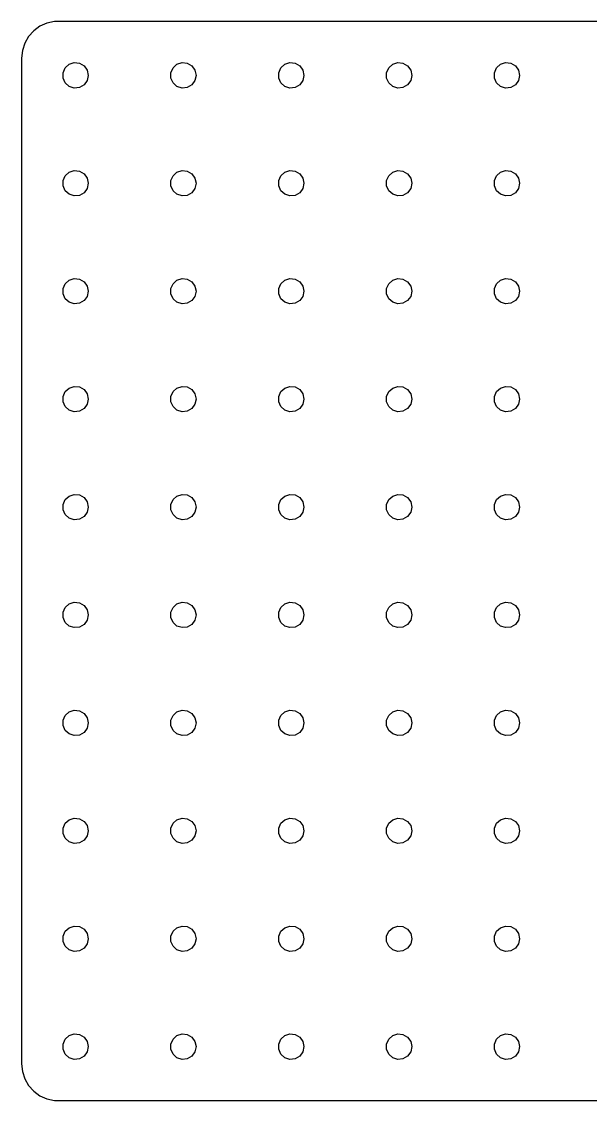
# Model space of a CAD drawing. Header units: metres. Extents: x 0 to 1714, y 0 to 1143.
# Drawn here: x 0 to 201, y 762.1 to 1142.9 of the extents above; entities that cross this region are included whole.
import ezdxf

# ---------------------------------------------------------------- set-up
doc = ezdxf.new("R2010")
doc.units = ezdxf.units.M

msp = doc.modelspace()

# ---------------------------------------------------------------- linework, layer by layer
for p, q in [((11.6411, 1142.93), (8.9828, 1142.36)), ((559.859, 1142.93), (11.6411, 1142.93)), ((4.3013, 1139.66), (2.4828, 1137.64)), ((6.5, 1141.26), (4.3013, 1139.66)), ((8.9828, 1142.36), (6.5, 1141.26)), ((1.1239, 1135.29), (0.2841, 1132.7)), ((2.4828, 1137.64), (1.1239, 1135.29)), ((0.2841, 1132.7), (0, 1130)), ((0, 1130), (0, 775)), ((15.4094, 1126.6), (16.8, 1127.85)), ((16.8, 1127.85), (18.5796, 1128.43)), ((18.5796, 1128.43), (20.4406, 1128.23)), ((20.4406, 1128.23), (22.0611, 1127.29)), ((53.5094, 1126.6), (54.9, 1127.85)), ((54.9, 1127.85), (56.6796, 1128.43)), ((56.6796, 1128.43), (58.5406, 1128.23)), ((58.5406, 1128.23), (60.1611, 1127.29)), ((91.6094, 1126.6), (93, 1127.85)), ((93, 1127.85), (94.7796, 1128.43)), ((94.7796, 1128.43), (96.6406, 1128.23)), ((96.6406, 1128.23), (98.2611, 1127.29)), ((129.709, 1126.6), (131.1, 1127.85)), ((131.1, 1127.85), (132.88, 1128.43)), ((132.88, 1128.43), (134.741, 1128.23)), ((134.741, 1128.23), (136.361, 1127.29)), ((167.809, 1126.6), (169.2, 1127.85)), ((169.2, 1127.85), (170.98, 1128.43)), ((170.98, 1128.43), (172.841, 1128.23)), ((172.841, 1128.23), (174.461, 1127.29)), ((14.6483, 1124.89), (15.4094, 1126.6)), ((14.6483, 1123.01), (14.6483, 1124.89)), ((22.0611, 1127.29), (23.1609, 1125.78)), ((23.1609, 1125.78), (23.55, 1123.95)), ((23.55, 1123.95), (23.1609, 1122.12)), ((52.7483, 1124.89), (53.5094, 1126.6)), ((52.7483, 1123.01), (52.7483, 1124.89)), ((60.1611, 1127.29), (61.2609, 1125.78)), ((61.2609, 1125.78), (61.65, 1123.95)), ((61.65, 1123.95), (61.2609, 1122.12)), ((90.8483, 1124.89), (91.6094, 1126.6)), ((90.8483, 1123.01), (90.8483, 1124.89)), ((98.2611, 1127.29), (99.3609, 1125.78)), ((99.3609, 1125.78), (99.75, 1123.95)), ((99.75, 1123.95), (99.3609, 1122.12)), ((128.948, 1124.89), (129.709, 1126.6)), ((128.948, 1123.01), (128.948, 1124.89)), ((136.361, 1127.29), (137.461, 1125.78)), ((137.461, 1125.78), (137.85, 1123.95)), ((137.85, 1123.95), (137.461, 1122.12)), ((167.048, 1124.89), (167.809, 1126.6)), ((167.048, 1123.01), (167.048, 1124.89)), ((174.461, 1127.29), (175.561, 1125.78)), ((175.561, 1125.78), (175.95, 1123.95)), ((175.95, 1123.95), (175.561, 1122.12)), ((15.4094, 1121.3), (14.6483, 1123.01)), ((16.8, 1120.05), (15.4094, 1121.3)), ((18.5796, 1119.47), (16.8, 1120.05)), ((22.0611, 1120.61), (20.4406, 1119.67)), ((23.1609, 1122.12), (22.0611, 1120.61)), ((53.5094, 1121.3), (52.7483, 1123.01)), ((54.9, 1120.05), (53.5094, 1121.3)), ((56.6796, 1119.47), (54.9, 1120.05)), ((60.1611, 1120.61), (58.5406, 1119.67)), ((61.2609, 1122.12), (60.1611, 1120.61)), ((91.6094, 1121.3), (90.8483, 1123.01)), ((93, 1120.05), (91.6094, 1121.3)), ((94.7796, 1119.47), (93, 1120.05)), ((98.2611, 1120.61), (96.6406, 1119.67)), ((99.3609, 1122.12), (98.2611, 1120.61)), ((129.709, 1121.3), (128.948, 1123.01)), ((131.1, 1120.05), (129.709, 1121.3)), ((132.88, 1119.47), (131.1, 1120.05)), ((136.361, 1120.61), (134.741, 1119.67)), ((137.461, 1122.12), (136.361, 1120.61)), ((167.809, 1121.3), (167.048, 1123.01)), ((169.2, 1120.05), (167.809, 1121.3)), ((170.98, 1119.47), (169.2, 1120.05)), ((174.461, 1120.61), (172.841, 1119.67)), ((175.561, 1122.12), (174.461, 1120.61)), ((20.4406, 1119.67), (18.5796, 1119.47)), ((58.5406, 1119.67), (56.6796, 1119.47)), ((96.6406, 1119.67), (94.7796, 1119.47)), ((134.741, 1119.67), (132.88, 1119.47)), ((172.841, 1119.67), (170.98, 1119.47)), ((15.4094, 1088.5), (16.8, 1089.75)), ((16.8, 1089.75), (18.5796, 1090.33)), ((18.5796, 1090.33), (20.4406, 1090.13)), ((20.4406, 1090.13), (22.0611, 1089.19)), ((53.5094, 1088.5), (54.9, 1089.75)), ((54.9, 1089.75), (56.6796, 1090.33)), ((56.6796, 1090.33), (58.5406, 1090.13)), ((58.5406, 1090.13), (60.1611, 1089.19)), ((91.6094, 1088.5), (93, 1089.75)), ((93, 1089.75), (94.7796, 1090.33)), ((94.7796, 1090.33), (96.6406, 1090.13)), ((96.6406, 1090.13), (98.2611, 1089.19)), ((129.709, 1088.5), (131.1, 1089.75)), ((131.1, 1089.75), (132.88, 1090.33)), ((132.88, 1090.33), (134.741, 1090.13)), ((134.741, 1090.13), (136.361, 1089.19)), ((167.809, 1088.5), (169.2, 1089.75)), ((169.2, 1089.75), (170.98, 1090.33)), ((170.98, 1090.33), (172.841, 1090.13)), ((172.841, 1090.13), (174.461, 1089.19)), ((14.6483, 1086.79), (15.4094, 1088.5)), ((14.6483, 1084.91), (14.6483, 1086.79)), ((22.0611, 1089.19), (23.1609, 1087.68)), ((23.1609, 1087.68), (23.55, 1085.85)), ((23.55, 1085.85), (23.1609, 1084.02)), ((52.7483, 1086.79), (53.5094, 1088.5)), ((52.7483, 1084.91), (52.7483, 1086.79)), ((60.1611, 1089.19), (61.2609, 1087.68)), ((61.2609, 1087.68), (61.65, 1085.85)), ((61.65, 1085.85), (61.2609, 1084.02)), ((90.8483, 1086.79), (91.6094, 1088.5)), ((90.8483, 1084.91), (90.8483, 1086.79)), ((98.2611, 1089.19), (99.3609, 1087.68)), ((99.3609, 1087.68), (99.75, 1085.85)), ((99.75, 1085.85), (99.3609, 1084.02)), ((128.948, 1086.79), (129.709, 1088.5)), ((128.948, 1084.91), (128.948, 1086.79)), ((136.361, 1089.19), (137.461, 1087.68)), ((137.461, 1087.68), (137.85, 1085.85)), ((137.85, 1085.85), (137.461, 1084.02)), ((167.048, 1086.79), (167.809, 1088.5)), ((167.048, 1084.91), (167.048, 1086.79)), ((174.461, 1089.19), (175.561, 1087.68)), ((175.561, 1087.68), (175.95, 1085.85)), ((175.95, 1085.85), (175.561, 1084.02)), ((15.4094, 1083.2), (14.6483, 1084.91)), ((16.8, 1081.95), (15.4094, 1083.2)), ((18.5796, 1081.37), (16.8, 1081.95)), ((22.0611, 1082.51), (20.4406, 1081.57)), ((23.1609, 1084.02), (22.0611, 1082.51)), ((53.5094, 1083.2), (52.7483, 1084.91)), ((54.9, 1081.95), (53.5094, 1083.2)), ((56.6796, 1081.37), (54.9, 1081.95)), ((60.1611, 1082.51), (58.5406, 1081.57)), ((61.2609, 1084.02), (60.1611, 1082.51)), ((91.6094, 1083.2), (90.8483, 1084.91)), ((93, 1081.95), (91.6094, 1083.2)), ((94.7796, 1081.37), (93, 1081.95)), ((98.2611, 1082.51), (96.6406, 1081.57)), ((99.3609, 1084.02), (98.2611, 1082.51)), ((129.709, 1083.2), (128.948, 1084.91)), ((131.1, 1081.95), (129.709, 1083.2)), ((132.88, 1081.37), (131.1, 1081.95)), ((136.361, 1082.51), (134.741, 1081.57)), ((137.461, 1084.02), (136.361, 1082.51)), ((167.809, 1083.2), (167.048, 1084.91)), ((169.2, 1081.95), (167.809, 1083.2)), ((170.98, 1081.37), (169.2, 1081.95)), ((174.461, 1082.51), (172.841, 1081.57)), ((175.561, 1084.02), (174.461, 1082.51)), ((20.4406, 1081.57), (18.5796, 1081.37)), ((58.5406, 1081.57), (56.6796, 1081.37)), ((96.6406, 1081.57), (94.7796, 1081.37)), ((134.741, 1081.57), (132.88, 1081.37)), ((172.841, 1081.57), (170.98, 1081.37)), ((15.4094, 1050.4), (16.8, 1051.65)), ((16.8, 1051.65), (18.5796, 1052.23)), ((18.5796, 1052.23), (20.4406, 1052.03)), ((20.4406, 1052.03), (22.0611, 1051.09)), ((53.5094, 1050.4), (54.9, 1051.65)), ((54.9, 1051.65), (56.6796, 1052.23)), ((56.6796, 1052.23), (58.5406, 1052.03)), ((58.5406, 1052.03), (60.1611, 1051.09)), ((91.6094, 1050.4), (93, 1051.65)), ((93, 1051.65), (94.7796, 1052.23)), ((94.7796, 1052.23), (96.6406, 1052.03)), ((96.6406, 1052.03), (98.2611, 1051.09)), ((129.709, 1050.4), (131.1, 1051.65)), ((131.1, 1051.65), (132.88, 1052.23)), ((132.88, 1052.23), (134.741, 1052.03)), ((134.741, 1052.03), (136.361, 1051.09)), ((167.809, 1050.4), (169.2, 1051.65)), ((169.2, 1051.65), (170.98, 1052.23)), ((170.98, 1052.23), (172.841, 1052.03)), ((172.841, 1052.03), (174.461, 1051.09)), ((14.6483, 1048.69), (15.4094, 1050.4)), ((14.6483, 1046.81), (14.6483, 1048.69)), ((22.0611, 1051.09), (23.1609, 1049.58)), ((23.1609, 1049.58), (23.55, 1047.75)), ((23.55, 1047.75), (23.1609, 1045.92)), ((52.7483, 1048.69), (53.5094, 1050.4)), ((52.7483, 1046.81), (52.7483, 1048.69)), ((60.1611, 1051.09), (61.2609, 1049.58)), ((61.2609, 1049.58), (61.65, 1047.75)), ((61.65, 1047.75), (61.2609, 1045.92)), ((90.8483, 1048.69), (91.6094, 1050.4)), ((90.8483, 1046.81), (90.8483, 1048.69)), ((98.2611, 1051.09), (99.3609, 1049.58)), ((99.3609, 1049.58), (99.75, 1047.75)), ((99.75, 1047.75), (99.3609, 1045.92)), ((128.948, 1048.69), (129.709, 1050.4)), ((128.948, 1046.81), (128.948, 1048.69)), ((136.361, 1051.09), (137.461, 1049.58)), ((137.461, 1049.58), (137.85, 1047.75)), ((137.85, 1047.75), (137.461, 1045.92)), ((167.048, 1048.69), (167.809, 1050.4)), ((167.048, 1046.81), (167.048, 1048.69)), ((174.461, 1051.09), (175.561, 1049.58)), ((175.561, 1049.58), (175.95, 1047.75)), ((175.95, 1047.75), (175.561, 1045.92)), ((15.4094, 1045.1), (14.6483, 1046.81)), ((16.8, 1043.85), (15.4094, 1045.1)), ((18.5796, 1043.27), (16.8, 1043.85)), ((22.0611, 1044.41), (20.4406, 1043.47)), ((23.1609, 1045.92), (22.0611, 1044.41)), ((53.5094, 1045.1), (52.7483, 1046.81)), ((54.9, 1043.85), (53.5094, 1045.1)), ((56.6796, 1043.27), (54.9, 1043.85)), ((60.1611, 1044.41), (58.5406, 1043.47)), ((61.2609, 1045.92), (60.1611, 1044.41)), ((91.6094, 1045.1), (90.8483, 1046.81)), ((93, 1043.85), (91.6094, 1045.1)), ((94.7796, 1043.27), (93, 1043.85)), ((98.2611, 1044.41), (96.6406, 1043.47)), ((99.3609, 1045.92), (98.2611, 1044.41)), ((129.709, 1045.1), (128.948, 1046.81)), ((131.1, 1043.85), (129.709, 1045.1)), ((132.88, 1043.27), (131.1, 1043.85)), ((136.361, 1044.41), (134.741, 1043.47)), ((137.461, 1045.92), (136.361, 1044.41)), ((167.809, 1045.1), (167.048, 1046.81)), ((169.2, 1043.85), (167.809, 1045.1)), ((170.98, 1043.27), (169.2, 1043.85)), ((174.461, 1044.41), (172.841, 1043.47)), ((175.561, 1045.92), (174.461, 1044.41)), ((20.4406, 1043.47), (18.5796, 1043.27)), ((58.5406, 1043.47), (56.6796, 1043.27)), ((96.6406, 1043.47), (94.7796, 1043.27)), ((134.741, 1043.47), (132.88, 1043.27)), ((172.841, 1043.47), (170.98, 1043.27)), ((15.4094, 1012.3), (16.8, 1013.55)), ((16.8, 1013.55), (18.5796, 1014.13)), ((18.5796, 1014.13), (20.4406, 1013.93)), ((20.4406, 1013.93), (22.0611, 1012.99)), ((53.5094, 1012.3), (54.9, 1013.55)), ((54.9, 1013.55), (56.6796, 1014.13)), ((56.6796, 1014.13), (58.5406, 1013.93)), ((58.5406, 1013.93), (60.1611, 1012.99)), ((91.6094, 1012.3), (93, 1013.55)), ((93, 1013.55), (94.7796, 1014.13)), ((94.7796, 1014.13), (96.6406, 1013.93)), ((96.6406, 1013.93), (98.2611, 1012.99)), ((129.709, 1012.3), (131.1, 1013.55)), ((131.1, 1013.55), (132.88, 1014.13)), ((132.88, 1014.13), (134.741, 1013.93)), ((134.741, 1013.93), (136.361, 1012.99)), ((167.809, 1012.3), (169.2, 1013.55)), ((169.2, 1013.55), (170.98, 1014.13)), ((170.98, 1014.13), (172.841, 1013.93)), ((172.841, 1013.93), (174.461, 1012.99)), ((14.6483, 1010.59), (15.4094, 1012.3)), ((14.6483, 1008.71), (14.6483, 1010.59)), ((22.0611, 1012.99), (23.1609, 1011.48)), ((23.1609, 1011.48), (23.55, 1009.65)), ((23.55, 1009.65), (23.1609, 1007.82)), ((52.7483, 1010.59), (53.5094, 1012.3)), ((52.7483, 1008.71), (52.7483, 1010.59)), ((60.1611, 1012.99), (61.2609, 1011.48)), ((61.2609, 1011.48), (61.65, 1009.65)), ((61.65, 1009.65), (61.2609, 1007.82)), ((90.8483, 1010.59), (91.6094, 1012.3)), ((90.8483, 1008.71), (90.8483, 1010.59)), ((98.2611, 1012.99), (99.3609, 1011.48)), ((99.3609, 1011.48), (99.75, 1009.65)), ((99.75, 1009.65), (99.3609, 1007.82)), ((128.948, 1010.59), (129.709, 1012.3)), ((128.948, 1008.71), (128.948, 1010.59)), ((136.361, 1012.99), (137.461, 1011.48)), ((137.461, 1011.48), (137.85, 1009.65)), ((137.85, 1009.65), (137.461, 1007.82)), ((167.048, 1010.59), (167.809, 1012.3)), ((167.048, 1008.71), (167.048, 1010.59)), ((174.461, 1012.99), (175.561, 1011.48)), ((175.561, 1011.48), (175.95, 1009.65)), ((175.95, 1009.65), (175.561, 1007.82)), ((15.4094, 1007), (14.6483, 1008.71)), ((16.8, 1005.75), (15.4094, 1007)), ((18.5796, 1005.17), (16.8, 1005.75)), ((22.0611, 1006.31), (20.4406, 1005.37)), ((23.1609, 1007.82), (22.0611, 1006.31)), ((53.5094, 1007), (52.7483, 1008.71)), ((54.9, 1005.75), (53.5094, 1007)), ((56.6796, 1005.17), (54.9, 1005.75)), ((60.1611, 1006.31), (58.5406, 1005.37)), ((61.2609, 1007.82), (60.1611, 1006.31)), ((91.6094, 1007), (90.8483, 1008.71)), ((93, 1005.75), (91.6094, 1007)), ((94.7796, 1005.17), (93, 1005.75)), ((98.2611, 1006.31), (96.6406, 1005.37)), ((99.3609, 1007.82), (98.2611, 1006.31)), ((129.709, 1007), (128.948, 1008.71)), ((131.1, 1005.75), (129.709, 1007)), ((132.88, 1005.17), (131.1, 1005.75)), ((136.361, 1006.31), (134.741, 1005.37)), ((137.461, 1007.82), (136.361, 1006.31)), ((167.809, 1007), (167.048, 1008.71)), ((169.2, 1005.75), (167.809, 1007)), ((170.98, 1005.17), (169.2, 1005.75)), ((174.461, 1006.31), (172.841, 1005.37)), ((175.561, 1007.82), (174.461, 1006.31)), ((20.4406, 1005.37), (18.5796, 1005.17)), ((58.5406, 1005.37), (56.6796, 1005.17)), ((96.6406, 1005.37), (94.7796, 1005.17)), ((134.741, 1005.37), (132.88, 1005.17)), ((172.841, 1005.37), (170.98, 1005.17)), ((15.4094, 974.195), (16.8, 975.447)), ((16.8, 975.447), (18.5796, 976.025)), ((18.5796, 976.025), (20.4406, 975.83)), ((20.4406, 975.83), (22.0611, 974.894)), ((53.5094, 974.195), (54.9, 975.447)), ((54.9, 975.447), (56.6796, 976.025)), ((56.6796, 976.025), (58.5406, 975.83)), ((58.5406, 975.83), (60.1611, 974.894)), ((91.6094, 974.195), (93, 975.447)), ((93, 975.447), (94.7796, 976.025)), ((94.7796, 976.025), (96.6406, 975.83)), ((96.6406, 975.83), (98.2611, 974.894)), ((129.709, 974.195), (131.1, 975.447)), ((131.1, 975.447), (132.88, 976.025)), ((132.88, 976.025), (134.741, 975.83)), ((134.741, 975.83), (136.361, 974.894)), ((167.809, 974.195), (169.2, 975.447)), ((169.2, 975.447), (170.98, 976.025)), ((170.98, 976.025), (172.841, 975.83)), ((172.841, 975.83), (174.461, 974.894)), ((14.6483, 972.486), (15.4094, 974.195)), ((14.6483, 970.614), (14.6483, 972.486)), ((22.0611, 974.894), (23.1609, 973.38)), ((23.1609, 973.38), (23.55, 971.55)), ((23.55, 971.55), (23.1609, 969.72)), ((52.7483, 972.486), (53.5094, 974.195)), ((52.7483, 970.614), (52.7483, 972.486)), ((60.1611, 974.894), (61.2609, 973.38)), ((61.2609, 973.38), (61.65, 971.55)), ((61.65, 971.55), (61.2609, 969.72)), ((90.8483, 972.486), (91.6094, 974.195)), ((90.8483, 970.614), (90.8483, 972.486)), ((98.2611, 974.894), (99.3609, 973.38)), ((99.3609, 973.38), (99.75, 971.55)), ((99.75, 971.55), (99.3609, 969.72)), ((128.948, 972.486), (129.709, 974.195)), ((128.948, 970.614), (128.948, 972.486)), ((136.361, 974.894), (137.461, 973.38)), ((137.461, 973.38), (137.85, 971.55)), ((137.85, 971.55), (137.461, 969.72)), ((167.048, 972.486), (167.809, 974.195)), ((167.048, 970.614), (167.048, 972.486)), ((174.461, 974.894), (175.561, 973.38)), ((175.561, 973.38), (175.95, 971.55)), ((175.95, 971.55), (175.561, 969.72)), ((15.4094, 968.905), (14.6483, 970.614)), ((16.8, 967.653), (15.4094, 968.905)), ((18.5796, 967.075), (16.8, 967.653)), ((22.0611, 968.206), (20.4406, 967.27)), ((23.1609, 969.72), (22.0611, 968.206)), ((53.5094, 968.905), (52.7483, 970.614)), ((54.9, 967.653), (53.5094, 968.905)), ((56.6796, 967.075), (54.9, 967.653)), ((60.1611, 968.206), (58.5406, 967.27)), ((61.2609, 969.72), (60.1611, 968.206)), ((91.6094, 968.905), (90.8483, 970.614)), ((93, 967.653), (91.6094, 968.905)), ((94.7796, 967.075), (93, 967.653)), ((98.2611, 968.206), (96.6406, 967.27)), ((99.3609, 969.72), (98.2611, 968.206)), ((129.709, 968.905), (128.948, 970.614)), ((131.1, 967.653), (129.709, 968.905)), ((132.88, 967.075), (131.1, 967.653)), ((136.361, 968.206), (134.741, 967.27)), ((137.461, 969.72), (136.361, 968.206)), ((167.809, 968.905), (167.048, 970.614)), ((169.2, 967.653), (167.809, 968.905)), ((170.98, 967.075), (169.2, 967.653)), ((174.461, 968.206), (172.841, 967.27)), ((175.561, 969.72), (174.461, 968.206)), ((20.4406, 967.27), (18.5796, 967.075)), ((58.5406, 967.27), (56.6796, 967.075)), ((96.6406, 967.27), (94.7796, 967.075)), ((134.741, 967.27), (132.88, 967.075)), ((172.841, 967.27), (170.98, 967.075)), ((15.4094, 936.095), (16.8, 937.347)), ((16.8, 937.347), (18.5796, 937.925)), ((18.5796, 937.925), (20.4406, 937.73)), ((20.4406, 937.73), (22.0611, 936.794)), ((53.5094, 936.095), (54.9, 937.347)), ((54.9, 937.347), (56.6796, 937.925)), ((56.6796, 937.925), (58.5406, 937.73)), ((58.5406, 937.73), (60.1611, 936.794)), ((91.6094, 936.095), (93, 937.347)), ((93, 937.347), (94.7796, 937.925)), ((94.7796, 937.925), (96.6406, 937.73)), ((96.6406, 937.73), (98.2611, 936.794)), ((129.709, 936.095), (131.1, 937.347)), ((131.1, 937.347), (132.88, 937.925)), ((132.88, 937.925), (134.741, 937.73)), ((134.741, 937.73), (136.361, 936.794)), ((167.809, 936.095), (169.2, 937.347)), ((169.2, 937.347), (170.98, 937.925)), ((170.98, 937.925), (172.841, 937.73)), ((172.841, 937.73), (174.461, 936.794)), ((14.6483, 934.386), (15.4094, 936.095)), ((14.6483, 932.514), (14.6483, 934.386)), ((22.0611, 936.794), (23.1609, 935.28)), ((23.1609, 935.28), (23.55, 933.45)), ((23.55, 933.45), (23.1609, 931.62)), ((52.7483, 934.386), (53.5094, 936.095)), ((52.7483, 932.514), (52.7483, 934.386)), ((60.1611, 936.794), (61.2609, 935.28)), ((61.2609, 935.28), (61.65, 933.45)), ((61.65, 933.45), (61.2609, 931.62)), ((90.8483, 934.386), (91.6094, 936.095)), ((90.8483, 932.514), (90.8483, 934.386)), ((98.2611, 936.794), (99.3609, 935.28)), ((99.3609, 935.28), (99.75, 933.45)), ((99.75, 933.45), (99.3609, 931.62)), ((128.948, 934.386), (129.709, 936.095)), ((128.948, 932.514), (128.948, 934.386)), ((136.361, 936.794), (137.461, 935.28)), ((137.461, 935.28), (137.85, 933.45)), ((137.85, 933.45), (137.461, 931.62)), ((167.048, 934.386), (167.809, 936.095)), ((167.048, 932.514), (167.048, 934.386)), ((174.461, 936.794), (175.561, 935.28)), ((175.561, 935.28), (175.95, 933.45)), ((175.95, 933.45), (175.561, 931.62)), ((15.4094, 930.805), (14.6483, 932.514)), ((16.8, 929.553), (15.4094, 930.805)), ((18.5796, 928.975), (16.8, 929.553)), ((22.0611, 930.106), (20.4406, 929.17)), ((23.1609, 931.62), (22.0611, 930.106)), ((53.5094, 930.805), (52.7483, 932.514)), ((54.9, 929.553), (53.5094, 930.805)), ((56.6796, 928.975), (54.9, 929.553)), ((60.1611, 930.106), (58.5406, 929.17)), ((61.2609, 931.62), (60.1611, 930.106)), ((91.6094, 930.805), (90.8483, 932.514)), ((93, 929.553), (91.6094, 930.805)), ((94.7796, 928.975), (93, 929.553)), ((98.2611, 930.106), (96.6406, 929.17)), ((99.3609, 931.62), (98.2611, 930.106)), ((129.709, 930.805), (128.948, 932.514)), ((131.1, 929.553), (129.709, 930.805)), ((132.88, 928.975), (131.1, 929.553)), ((136.361, 930.106), (134.741, 929.17)), ((137.461, 931.62), (136.361, 930.106)), ((167.809, 930.805), (167.048, 932.514)), ((169.2, 929.553), (167.809, 930.805)), ((170.98, 928.975), (169.2, 929.553)), ((174.461, 930.106), (172.841, 929.17)), ((175.561, 931.62), (174.461, 930.106)), ((20.4406, 929.17), (18.5796, 928.975)), ((58.5406, 929.17), (56.6796, 928.975)), ((96.6406, 929.17), (94.7796, 928.975)), ((134.741, 929.17), (132.88, 928.975)), ((172.841, 929.17), (170.98, 928.975)), ((15.4094, 897.995), (16.8, 899.247)), ((16.8, 899.247), (18.5796, 899.825)), ((18.5796, 899.825), (20.4406, 899.63)), ((20.4406, 899.63), (22.0611, 898.694)), ((53.5094, 897.995), (54.9, 899.247)), ((54.9, 899.247), (56.6796, 899.825)), ((56.6796, 899.825), (58.5406, 899.63)), ((58.5406, 899.63), (60.1611, 898.694)), ((91.6094, 897.995), (93, 899.247)), ((93, 899.247), (94.7796, 899.825)), ((94.7796, 899.825), (96.6406, 899.63)), ((96.6406, 899.63), (98.2611, 898.694)), ((129.709, 897.995), (131.1, 899.247)), ((131.1, 899.247), (132.88, 899.825)), ((132.88, 899.825), (134.741, 899.63)), ((134.741, 899.63), (136.361, 898.694)), ((167.809, 897.995), (169.2, 899.247)), ((169.2, 899.247), (170.98, 899.825)), ((170.98, 899.825), (172.841, 899.63)), ((172.841, 899.63), (174.461, 898.694)), ((14.6483, 896.286), (15.4094, 897.995)), ((14.6483, 894.414), (14.6483, 896.286)), ((22.0611, 898.694), (23.1609, 897.18)), ((23.1609, 897.18), (23.55, 895.35)), ((23.55, 895.35), (23.1609, 893.52)), ((52.7483, 896.286), (53.5094, 897.995)), ((52.7483, 894.414), (52.7483, 896.286)), ((60.1611, 898.694), (61.2609, 897.18)), ((61.2609, 897.18), (61.65, 895.35)), ((61.65, 895.35), (61.2609, 893.52)), ((90.8483, 896.286), (91.6094, 897.995)), ((90.8483, 894.414), (90.8483, 896.286)), ((98.2611, 898.694), (99.3609, 897.18)), ((99.3609, 897.18), (99.75, 895.35)), ((99.75, 895.35), (99.3609, 893.52)), ((128.948, 896.286), (129.709, 897.995)), ((128.948, 894.414), (128.948, 896.286)), ((136.361, 898.694), (137.461, 897.18)), ((137.461, 897.18), (137.85, 895.35)), ((137.85, 895.35), (137.461, 893.52)), ((167.048, 896.286), (167.809, 897.995)), ((167.048, 894.414), (167.048, 896.286)), ((174.461, 898.694), (175.561, 897.18)), ((175.561, 897.18), (175.95, 895.35)), ((175.95, 895.35), (175.561, 893.52)), ((15.4094, 892.705), (14.6483, 894.414)), ((16.8, 891.453), (15.4094, 892.705)), ((18.5796, 890.875), (16.8, 891.453)), ((22.0611, 892.006), (20.4406, 891.07)), ((23.1609, 893.52), (22.0611, 892.006)), ((53.5094, 892.705), (52.7483, 894.414)), ((54.9, 891.453), (53.5094, 892.705)), ((56.6796, 890.875), (54.9, 891.453)), ((60.1611, 892.006), (58.5406, 891.07)), ((61.2609, 893.52), (60.1611, 892.006)), ((91.6094, 892.705), (90.8483, 894.414)), ((93, 891.453), (91.6094, 892.705)), ((94.7796, 890.875), (93, 891.453)), ((98.2611, 892.006), (96.6406, 891.07)), ((99.3609, 893.52), (98.2611, 892.006)), ((129.709, 892.705), (128.948, 894.414)), ((131.1, 891.453), (129.709, 892.705)), ((132.88, 890.875), (131.1, 891.453)), ((136.361, 892.006), (134.741, 891.07)), ((137.461, 893.52), (136.361, 892.006)), ((167.809, 892.705), (167.048, 894.414)), ((169.2, 891.453), (167.809, 892.705)), ((170.98, 890.875), (169.2, 891.453)), ((174.461, 892.006), (172.841, 891.07)), ((175.561, 893.52), (174.461, 892.006)), ((20.4406, 891.07), (18.5796, 890.875)), ((58.5406, 891.07), (56.6796, 890.875)), ((96.6406, 891.07), (94.7796, 890.875)), ((134.741, 891.07), (132.88, 890.875)), ((172.841, 891.07), (170.98, 890.875)), ((15.4094, 859.895), (16.8, 861.147)), ((16.8, 861.147), (18.5796, 861.725)), ((18.5796, 861.725), (20.4406, 861.53)), ((20.4406, 861.53), (22.0611, 860.594)), ((53.5094, 859.895), (54.9, 861.147)), ((54.9, 861.147), (56.6796, 861.725)), ((56.6796, 861.725), (58.5406, 861.53)), ((58.5406, 861.53), (60.1611, 860.594)), ((91.6094, 859.895), (93, 861.147)), ((93, 861.147), (94.7796, 861.725)), ((94.7796, 861.725), (96.6406, 861.53)), ((96.6406, 861.53), (98.2611, 860.594)), ((129.709, 859.895), (131.1, 861.147)), ((131.1, 861.147), (132.88, 861.725)), ((132.88, 861.725), (134.741, 861.53)), ((134.741, 861.53), (136.361, 860.594)), ((167.809, 859.895), (169.2, 861.147)), ((169.2, 861.147), (170.98, 861.725)), ((170.98, 861.725), (172.841, 861.53)), ((172.841, 861.53), (174.461, 860.594)), ((14.6483, 858.186), (15.4094, 859.895)), ((14.6483, 856.314), (14.6483, 858.186)), ((22.0611, 860.594), (23.1609, 859.08)), ((23.1609, 859.08), (23.55, 857.25)), ((23.55, 857.25), (23.1609, 855.42)), ((52.7483, 858.186), (53.5094, 859.895)), ((52.7483, 856.314), (52.7483, 858.186)), ((60.1611, 860.594), (61.2609, 859.08)), ((61.2609, 859.08), (61.65, 857.25)), ((61.65, 857.25), (61.2609, 855.42)), ((90.8483, 858.186), (91.6094, 859.895)), ((90.8483, 856.314), (90.8483, 858.186)), ((98.2611, 860.594), (99.3609, 859.08)), ((99.3609, 859.08), (99.75, 857.25)), ((99.75, 857.25), (99.3609, 855.42)), ((128.948, 858.186), (129.709, 859.895)), ((128.948, 856.314), (128.948, 858.186)), ((136.361, 860.594), (137.461, 859.08)), ((137.461, 859.08), (137.85, 857.25)), ((137.85, 857.25), (137.461, 855.42)), ((167.048, 858.186), (167.809, 859.895)), ((167.048, 856.314), (167.048, 858.186)), ((174.461, 860.594), (175.561, 859.08)), ((175.561, 859.08), (175.95, 857.25)), ((175.95, 857.25), (175.561, 855.42)), ((15.4094, 854.605), (14.6483, 856.314)), ((16.8, 853.353), (15.4094, 854.605)), ((18.5796, 852.775), (16.8, 853.353)), ((22.0611, 853.906), (20.4406, 852.97)), ((23.1609, 855.42), (22.0611, 853.906)), ((53.5094, 854.605), (52.7483, 856.314)), ((54.9, 853.353), (53.5094, 854.605)), ((56.6796, 852.775), (54.9, 853.353)), ((60.1611, 853.906), (58.5406, 852.97)), ((61.2609, 855.42), (60.1611, 853.906)), ((91.6094, 854.605), (90.8483, 856.314)), ((93, 853.353), (91.6094, 854.605)), ((94.7796, 852.775), (93, 853.353)), ((98.2611, 853.906), (96.6406, 852.97)), ((99.3609, 855.42), (98.2611, 853.906)), ((129.709, 854.605), (128.948, 856.314)), ((131.1, 853.353), (129.709, 854.605)), ((132.88, 852.775), (131.1, 853.353)), ((136.361, 853.906), (134.741, 852.97)), ((137.461, 855.42), (136.361, 853.906)), ((167.809, 854.605), (167.048, 856.314)), ((169.2, 853.353), (167.809, 854.605)), ((170.98, 852.775), (169.2, 853.353)), ((174.461, 853.906), (172.841, 852.97)), ((175.561, 855.42), (174.461, 853.906)), ((20.4406, 852.97), (18.5796, 852.775)), ((58.5406, 852.97), (56.6796, 852.775)), ((96.6406, 852.97), (94.7796, 852.775)), ((134.741, 852.97), (132.88, 852.775)), ((172.841, 852.97), (170.98, 852.775)), ((15.4094, 821.795), (16.8, 823.047)), ((16.8, 823.047), (18.5796, 823.625)), ((18.5796, 823.625), (20.4406, 823.43)), ((20.4406, 823.43), (22.0611, 822.494)), ((53.5094, 821.795), (54.9, 823.047)), ((54.9, 823.047), (56.6796, 823.625)), ((56.6796, 823.625), (58.5406, 823.43)), ((58.5406, 823.43), (60.1611, 822.494)), ((91.6094, 821.795), (93, 823.047)), ((93, 823.047), (94.7796, 823.625)), ((94.7796, 823.625), (96.6406, 823.43)), ((96.6406, 823.43), (98.2611, 822.494)), ((129.709, 821.795), (131.1, 823.047)), ((131.1, 823.047), (132.88, 823.625)), ((132.88, 823.625), (134.741, 823.43)), ((134.741, 823.43), (136.361, 822.494)), ((167.809, 821.795), (169.2, 823.047)), ((169.2, 823.047), (170.98, 823.625)), ((170.98, 823.625), (172.841, 823.43)), ((172.841, 823.43), (174.461, 822.494)), ((14.6483, 820.086), (15.4094, 821.795)), ((14.6483, 818.214), (14.6483, 820.086)), ((22.0611, 822.494), (23.1609, 820.98)), ((23.1609, 820.98), (23.55, 819.15)), ((23.55, 819.15), (23.1609, 817.32)), ((52.7483, 820.086), (53.5094, 821.795)), ((52.7483, 818.214), (52.7483, 820.086)), ((60.1611, 822.494), (61.2609, 820.98)), ((61.2609, 820.98), (61.65, 819.15)), ((61.65, 819.15), (61.2609, 817.32)), ((90.8483, 820.086), (91.6094, 821.795)), ((90.8483, 818.214), (90.8483, 820.086)), ((98.2611, 822.494), (99.3609, 820.98)), ((99.3609, 820.98), (99.75, 819.15)), ((99.75, 819.15), (99.3609, 817.32)), ((128.948, 820.086), (129.709, 821.795)), ((128.948, 818.214), (128.948, 820.086)), ((136.361, 822.494), (137.461, 820.98)), ((137.461, 820.98), (137.85, 819.15)), ((137.85, 819.15), (137.461, 817.32)), ((167.048, 820.086), (167.809, 821.795)), ((167.048, 818.214), (167.048, 820.086)), ((174.461, 822.494), (175.561, 820.98)), ((175.561, 820.98), (175.95, 819.15)), ((175.95, 819.15), (175.561, 817.32)), ((15.4094, 816.505), (14.6483, 818.214)), ((16.8, 815.253), (15.4094, 816.505)), ((18.5796, 814.675), (16.8, 815.253)), ((22.0611, 815.806), (20.4406, 814.87)), ((23.1609, 817.32), (22.0611, 815.806)), ((53.5094, 816.505), (52.7483, 818.214)), ((54.9, 815.253), (53.5094, 816.505)), ((56.6796, 814.675), (54.9, 815.253)), ((60.1611, 815.806), (58.5406, 814.87)), ((61.2609, 817.32), (60.1611, 815.806)), ((91.6094, 816.505), (90.8483, 818.214)), ((93, 815.253), (91.6094, 816.505)), ((94.7796, 814.675), (93, 815.253)), ((98.2611, 815.806), (96.6406, 814.87)), ((99.3609, 817.32), (98.2611, 815.806)), ((129.709, 816.505), (128.948, 818.214)), ((131.1, 815.253), (129.709, 816.505)), ((132.88, 814.675), (131.1, 815.253)), ((136.361, 815.806), (134.741, 814.87)), ((137.461, 817.32), (136.361, 815.806)), ((167.809, 816.505), (167.048, 818.214)), ((169.2, 815.253), (167.809, 816.505)), ((170.98, 814.675), (169.2, 815.253)), ((174.461, 815.806), (172.841, 814.87)), ((175.561, 817.32), (174.461, 815.806)), ((20.4406, 814.87), (18.5796, 814.675)), ((58.5406, 814.87), (56.6796, 814.675)), ((96.6406, 814.87), (94.7796, 814.675)), ((134.741, 814.87), (132.88, 814.675)), ((172.841, 814.87), (170.98, 814.675)), ((15.4094, 783.695), (16.8, 784.947)), ((16.8, 784.947), (18.5796, 785.525)), ((18.5796, 785.525), (20.4406, 785.33)), ((20.4406, 785.33), (22.0611, 784.394)), ((53.5094, 783.695), (54.9, 784.947)), ((54.9, 784.947), (56.6796, 785.525)), ((56.6796, 785.525), (58.5406, 785.33)), ((58.5406, 785.33), (60.1611, 784.394)), ((91.6094, 783.695), (93, 784.947)), ((93, 784.947), (94.7796, 785.525)), ((94.7796, 785.525), (96.6406, 785.33)), ((96.6406, 785.33), (98.2611, 784.394)), ((129.709, 783.695), (131.1, 784.947)), ((131.1, 784.947), (132.88, 785.525)), ((132.88, 785.525), (134.741, 785.33)), ((134.741, 785.33), (136.361, 784.394)), ((167.809, 783.695), (169.2, 784.947)), ((169.2, 784.947), (170.98, 785.525)), ((170.98, 785.525), (172.841, 785.33)), ((172.841, 785.33), (174.461, 784.394)), ((14.6483, 781.986), (15.4094, 783.695)), ((14.6483, 780.114), (14.6483, 781.986)), ((22.0611, 784.394), (23.1609, 782.88)), ((23.1609, 782.88), (23.55, 781.05)), ((23.55, 781.05), (23.1609, 779.22)), ((52.7483, 781.986), (53.5094, 783.695)), ((52.7483, 780.114), (52.7483, 781.986)), ((60.1611, 784.394), (61.2609, 782.88)), ((61.2609, 782.88), (61.65, 781.05)), ((61.65, 781.05), (61.2609, 779.22)), ((90.8483, 781.986), (91.6094, 783.695)), ((90.8483, 780.114), (90.8483, 781.986)), ((98.2611, 784.394), (99.3609, 782.88)), ((99.3609, 782.88), (99.75, 781.05)), ((99.75, 781.05), (99.3609, 779.22)), ((128.948, 781.986), (129.709, 783.695)), ((128.948, 780.114), (128.948, 781.986)), ((136.361, 784.394), (137.461, 782.88)), ((137.461, 782.88), (137.85, 781.05)), ((137.85, 781.05), (137.461, 779.22)), ((167.048, 781.986), (167.809, 783.695)), ((167.048, 780.114), (167.048, 781.986)), ((174.461, 784.394), (175.561, 782.88)), ((175.561, 782.88), (175.95, 781.05)), ((175.95, 781.05), (175.561, 779.22)), ((15.4094, 778.405), (14.6483, 780.114)), ((16.8, 777.153), (15.4094, 778.405)), ((18.5796, 776.575), (16.8, 777.153)), ((22.0611, 777.706), (20.4406, 776.77)), ((23.1609, 779.22), (22.0611, 777.706)), ((53.5094, 778.405), (52.7483, 780.114)), ((54.9, 777.153), (53.5094, 778.405)), ((56.6796, 776.575), (54.9, 777.153)), ((60.1611, 777.706), (58.5406, 776.77)), ((61.2609, 779.22), (60.1611, 777.706)), ((91.6094, 778.405), (90.8483, 780.114)), ((93, 777.153), (91.6094, 778.405)), ((94.7796, 776.575), (93, 777.153)), ((98.2611, 777.706), (96.6406, 776.77)), ((99.3609, 779.22), (98.2611, 777.706)), ((129.709, 778.405), (128.948, 780.114)), ((131.1, 777.153), (129.709, 778.405)), ((132.88, 776.575), (131.1, 777.153)), ((136.361, 777.706), (134.741, 776.77)), ((137.461, 779.22), (136.361, 777.706)), ((167.809, 778.405), (167.048, 780.114)), ((169.2, 777.153), (167.809, 778.405)), ((170.98, 776.575), (169.2, 777.153)), ((174.461, 777.706), (172.841, 776.77)), ((175.561, 779.22), (174.461, 777.706)), ((0, 775), (0.2841, 772.297)), ((20.4406, 776.77), (18.5796, 776.575)), ((58.5406, 776.77), (56.6796, 776.575)), ((96.6406, 776.77), (94.7796, 776.575)), ((134.741, 776.77), (132.88, 776.575)), ((172.841, 776.77), (170.98, 776.575)), ((0.2841, 772.297), (1.1239, 769.712)), ((1.1239, 769.712), (2.4828, 767.359)), ((2.4828, 767.359), (4.3013, 765.339)), ((4.3013, 765.339), (6.5, 763.742)), ((6.5, 763.742), (8.9828, 762.636)), ((8.9828, 762.636), (11.6411, 762.071)), ((11.6411, 762.071), (559.859, 762.071))]:
    msp.add_line(p, q)

doc.saveas('drawing.dxf')
